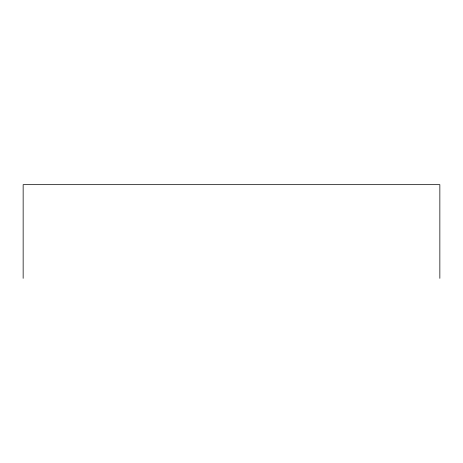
<?xml version="1.0" encoding="UTF-8"?>
<svg xmlns="http://www.w3.org/2000/svg" width="463" height="463" viewBox="0 0 463 463"><rect width="100%" height="100%" fill="white"/><g stroke="black" fill="none" stroke-linecap="round" stroke-linejoin="round"><path stroke-width="0.69" d="M439.85 278.338L439.85 184.662L23.15 184.662L23.15 278.338"/></g></svg>
